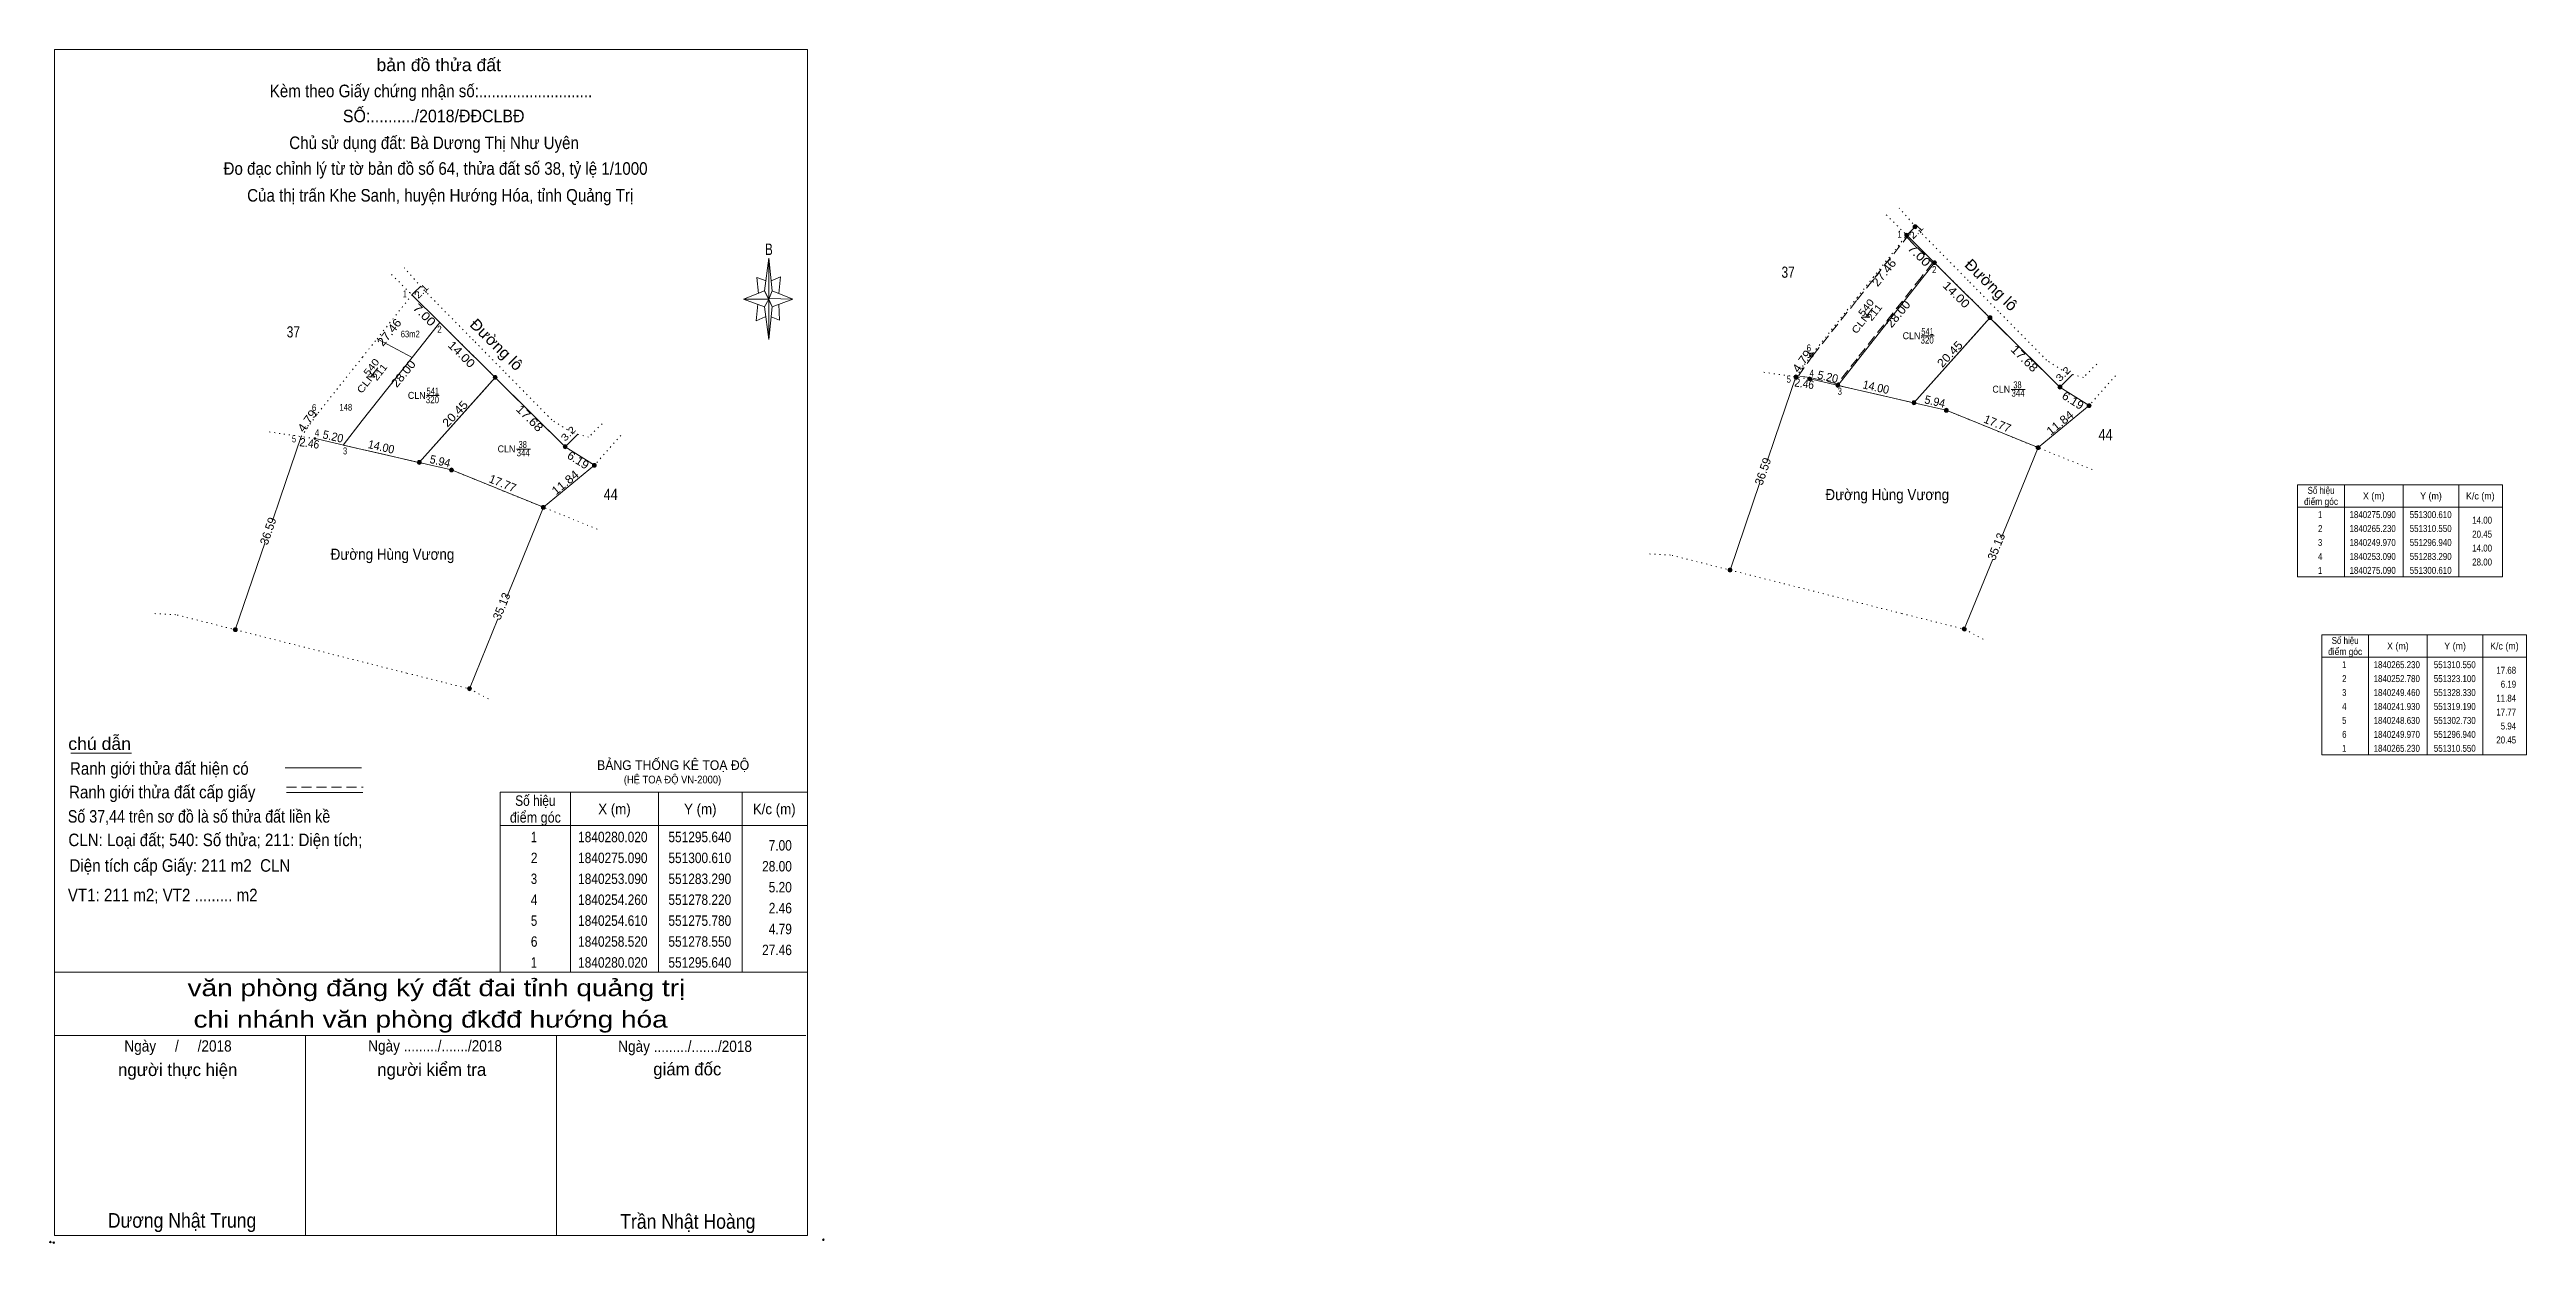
# Model space of a CAD drawing. Header units: metres. Extents: x 550963 to 551407, y 1840099 to 1840313.
import ezdxf
from ezdxf.enums import TextEntityAlignment as Align

# ---------------------------------------------------------------- set-up
doc = ezdxf.new("R2010")
doc.units = ezdxf.units.M
doc.header["$LTSCALE"] = 0.6
doc.header["$PDMODE"] = 32
doc.header["$PDSIZE"] = 0.3
doc.linetypes.add('DOTTED', pattern=[1.5, 0.3, -1.2])
doc.linetypes.add('MEDIUM_DASHED', pattern=[4.5, 3, -1.5])
for name, color, linetype, lineweight in [('1', 7, 'Continuous', 13), ('10', 7, 'DOTTED', 13), ('17', 7, 'Continuous', 13), ('2', 7, 'Continuous', 13), ('28', 7, 'Continuous', 13), ('5', 7, 'Continuous', 13), ('6', 7, 'Continuous', 13), ('63', 7, 'Continuous', 13)]:
    doc.layers.add(name, color=color, linetype=linetype, lineweight=lineweight)

msp = doc.modelspace()

# ---------------------------------------------------------------- hatches: boundary and pattern name
at = {"layer": '2'}
for points in [[(551295.99, 1840280.02, 1), (551295.29, 1840280.02, 1)], [(551297.49, 1840281.54, 1), (551296.79, 1840281.54, 1)], [(551300.96, 1840275.09, 1), (551300.26, 1840275.09, 1)], [(551310.9, 1840265.23, 1), (551310.2, 1840265.23, 1)], [(551042.95, 1840254.53, 1), (551042.25, 1840254.53, 1)], [(551276.13, 1840254.61, 1), (551275.43, 1840254.61, 1)], [(551278.57, 1840254.26, 1), (551277.87, 1840254.26, 1)], [(551283.64, 1840253.09, 1), (551282.94, 1840253.09, 1)], [(551323.45, 1840252.78, 1), (551322.75, 1840252.78, 1)], [(551297.29, 1840249.97, 1), (551296.59, 1840249.97, 1)], [(551303.08, 1840248.63, 1), (551302.38, 1840248.63, 1)], [(551328.68, 1840249.46, 1), (551327.98, 1840249.46, 1)], [(551029.34, 1840239.27, 1), (551028.64, 1840239.27, 1)], [(551055.5, 1840242.08, 1), (551054.8, 1840242.08, 1)], [(551319.54, 1840241.93, 1), (551318.84, 1840241.93, 1)], [(551035.13, 1840237.93, 1), (551034.43, 1840237.93, 1)], [(551060.73, 1840238.76, 1), (551060.03, 1840238.76, 1)], [(551051.59, 1840231.23, 1), (551050.89, 1840231.23, 1)], [(551264.31, 1840219.98, 1), (551263.61, 1840219.98, 1)], [(550996.36, 1840209.28, 1), (550995.66, 1840209.28, 1)], [(551306.3, 1840209.39, 1), (551305.6, 1840209.39, 1)], [(551038.35, 1840198.69, 1), (551037.65, 1840198.69, 1)]]:
    msp.add_hatch(color=256, dxfattribs=at).paths.add_polyline_path(points)

# ---------------------------------------------------------------- linework, layer by layer
at = {"layer": '1'}
for points in [[(551310.55, 1840265.23), (551323.1, 1840252.78), (551328.33, 1840249.46), (551319.19, 1840241.93), (551302.73, 1840248.63), (551296.94, 1840249.97)], [(551042.6, 1840254.53), (551055.15, 1840242.08), (551060.38, 1840238.76), (551051.24, 1840231.23), (551034.78, 1840237.93), (551028.99, 1840239.27)]]:
    msp.add_lwpolyline(points, close=True, dxfattribs=at)
at = {"layer": '10'}
for p, q in [((551297.9, 1840280.77), (551294.27, 1840284.89)), ((551289.62, 1840272.45), (551295.64, 1840280.02)), ((551298.23, 1840280.44), (551297.9, 1840280.77)), ((551306.1, 1840272.45), (551298.23, 1840280.44)), ((551029.95, 1840270.07), (551026.32, 1840274.19)), ((551286.76, 1840268.85), (551289.62, 1840272.45)), ((551306.64, 1840271.9), (551306.1, 1840272.45)), ((551307.72, 1840270.8), (551306.64, 1840271.9)), ((551021.43, 1840261.44), (551027.69, 1840269.32)), ((551030.28, 1840269.74), (551029.95, 1840270.07)), ((551038.15, 1840261.75), (551030.28, 1840269.74)), ((551306.64, 1840269.11), (551307.72, 1840268.04)), ((551307.72, 1840268.04), (551310.55, 1840265.23)), ((551038.69, 1840261.2), (551038.15, 1840261.75)), ((551018.81, 1840258.15), (551021.43, 1840261.44)), ((551039.77, 1840260.1), (551038.69, 1840261.2)), ((551038.69, 1840258.41), (551039.77, 1840257.34)), ((551039.77, 1840257.34), (551042.6, 1840254.53)), ((551275.78, 1840254.61), (551278.55, 1840258.52)), ((551278.55, 1840258.52), (551278.81, 1840258.85)), ((551278.22, 1840254.26), (551269.62, 1840255.5)), ((551323.1, 1840252.78), (551328.33, 1840249.46)), ((551333.06, 1840254.83), (551328.33, 1840249.46)), ((551010.27, 1840243.56), (551001.67, 1840244.8)), ((551007.83, 1840243.91), (551010.6, 1840247.82)), ((551010.6, 1840247.82), (551010.86, 1840248.15)), ((551065.11, 1840244.13), (551060.38, 1840238.76)), ((551055.15, 1840242.08), (551060.38, 1840238.76)), ((551249.52, 1840222.86), (551253.33, 1840222.67)), ((551294.74, 1840212.18), (551253.33, 1840222.67)), ((550981.57, 1840212.16), (550985.38, 1840211.97)), ((551026.79, 1840201.48), (550985.38, 1840211.97)), ((551294.74, 1840212.18), (551306.01, 1840209.36)), ((551306.01, 1840209.36), (551309.79, 1840207.32)), ((551026.79, 1840201.48), (551038.06, 1840198.66)), ((551038.06, 1840198.66), (551041.84, 1840196.62))]:
    msp.add_line(p, q, dxfattribs=at)
at = {"layer": '10', "linetype": 'Continuous'}
for p, q in [((551288.22, 1840265.28), (551289.51, 1840266.94)), ((551298.23, 1840261.97), (551300.54, 1840261.97)), ((551020.27, 1840254.58), (551021.56, 1840256.24)), ((551325.35, 1840255.04), (551323.1, 1840252.78)), ((551030.28, 1840251.27), (551032.59, 1840251.27)), ((551314.35, 1840252.33), (551316.87, 1840252.33)), ((551328.33, 1840249.46), (551319.19, 1840241.93)), ((551057.4, 1840244.34), (551055.15, 1840242.08)), ((551046.4, 1840241.63), (551048.92, 1840241.63)), ((551060.38, 1840238.76), (551051.24, 1840231.23)), ((551263.96, 1840219.98), (551269.31, 1840235.67)), ((550996.01, 1840209.28), (551001.36, 1840224.97)), ((551305.95, 1840209.39), (551311.05, 1840221.91)), ((551038, 1840198.69), (551043.1, 1840211.21))]:
    msp.add_line(p, q, dxfattribs=at)
at = {"layer": '10'}
for points in [[(551291.98, 1840283.67), (551295.22, 1840280.44), (551295.64, 1840280.02)], [(551300.61, 1840275.09), (551303.27, 1840272.45), (551306.64, 1840269.11)], [(551024.03, 1840272.97), (551027.27, 1840269.74), (551027.69, 1840269.32)], [(551320.72, 1840257.59), (551312.06, 1840266.39), (551307.72, 1840270.8)], [(551278.81, 1840258.85), (551286.74, 1840268.82), (551286.76, 1840268.85)], [(551032.66, 1840264.39), (551035.32, 1840261.75), (551038.69, 1840258.41)], [(551010.86, 1840248.15), (551018.79, 1840258.12), (551018.81, 1840258.15)], [(551052.77, 1840246.89), (551044.11, 1840255.69), (551039.77, 1840260.1)], [(551329.72, 1840256.92), (551327.31, 1840254.53), (551324.25, 1840255.33), (551320.72, 1840257.59)], [(551307.72, 1840246.6), (551306.64, 1840247.04), (551302.73, 1840248.63)], [(551061.77, 1840246.22), (551059.36, 1840243.83), (551056.3, 1840244.63), (551052.77, 1840246.89)], [(551328.85, 1840238), (551312.06, 1840244.83), (551307.72, 1840246.6)], [(551039.77, 1840235.9), (551038.69, 1840236.34), (551034.78, 1840237.93)], [(551060.9, 1840227.3), (551044.11, 1840234.13), (551039.77, 1840235.9)]]:
    msp.add_lwpolyline(points, dxfattribs=at)
at = {"layer": '10', "linetype": 'Continuous'}
for points in [[(551297.14, 1840281.54), (551296.05, 1840280.44), (551295.64, 1840280.02)], [(551029.19, 1840270.84), (551028.1, 1840269.74), (551027.69, 1840269.32)], [(551270.63, 1840239.51), (551272.02, 1840243.58), (551275.78, 1840254.61)], [(551002.68, 1840228.81), (551004.07, 1840232.88), (551007.83, 1840243.91)], [(551312.59, 1840225.7), (551314.89, 1840231.36), (551319.19, 1840241.93)], [(551044.64, 1840215), (551046.94, 1840220.66), (551051.24, 1840231.23)]]:
    msp.add_lwpolyline(points, dxfattribs=at)
at = {"layer": '17'}
msp.add_line((550966.56, 1840187.12), (550977.42, 1840187.12), dxfattribs=at)
at = {"layer": '2'}
for p, q in [((551286.74, 1840257.47), (551298.53, 1840272.45)), ((551374.11, 1840235.26), (551374.11, 1840218.76)), ((551384.61, 1840235.26), (551384.61, 1840218.76)), ((551394.61, 1840235.26), (551394.61, 1840218.76)), ((551365.71, 1840231.26), (551402.41, 1840231.26)), ((551056.12, 1840180.14), (551056.12, 1840147.88)), ((551071.88, 1840180.14), (551071.88, 1840147.88)), ((551086.88, 1840180.14), (551086.88, 1840147.88)), ((551043.52, 1840174.14), (551098.58, 1840174.14))]:
    msp.add_line(p, q, dxfattribs=at)
at = {"layer": '2', "linetype": 'MEDIUM_DASHED'}
for p, q in [((551286.74, 1840268.43), (551289.94, 1840272.45)), ((551298.22, 1840272.45), (551286.74, 1840257.88)), ((551278.81, 1840258.45), (551286.74, 1840268.43))]:
    msp.add_line(p, q, dxfattribs=at)
for points in [[(551289.94, 1840272.45), (551295.66, 1840279.65), (551300.28, 1840275.07), (551298.22, 1840272.45)], [(551278.81, 1840254.38), (551278.27, 1840254.51), (551276.22, 1840254.8), (551278.75, 1840258.37), (551278.81, 1840258.45)], [(551286.74, 1840257.88), (551283.19, 1840253.37), (551278.81, 1840254.38)]]:
    msp.add_lwpolyline(points, dxfattribs=at)
at = {"layer": '2'}
for points in [[(551298.53, 1840272.45), (551300.61, 1840275.09), (551303.27, 1840272.45)], [(551303.27, 1840272.45), (551310.55, 1840265.23), (551296.94, 1840249.97), (551286.74, 1840252.3)], [(551035.32, 1840261.75), (551042.6, 1840254.53), (551028.99, 1840239.27), (551018.79, 1840241.6)], [(551030.58, 1840261.75), (551032.66, 1840264.39), (551035.32, 1840261.75)], [(551286.74, 1840252.3), (551283.29, 1840253.09), (551286.74, 1840257.47)], [(551018.79, 1840241.6), (551015.34, 1840242.39), (551018.79, 1840246.77)]]:
    msp.add_lwpolyline(points, dxfattribs=at)
for points in [[(551365.71, 1840235.26), (551402.41, 1840235.26), (551402.41, 1840218.76), (551365.71, 1840218.76)], [(551043.52, 1840180.14), (551098.58, 1840180.14), (551098.58, 1840147.88), (551043.52, 1840147.88)]]:
    msp.add_lwpolyline(points, close=True, dxfattribs=at)
for centre in [(551295.64, 1840280.02), (551297.14, 1840281.54), (551300.61, 1840275.09), (551310.55, 1840265.23), (551042.6, 1840254.53), (551275.78, 1840254.61), (551278.22, 1840254.26), (551283.29, 1840253.09), (551323.1, 1840252.78), (551296.94, 1840249.97), (551302.73, 1840248.63), (551328.33, 1840249.46), (551028.99, 1840239.27), (551055.15, 1840242.08), (551319.19, 1840241.93), (551034.78, 1840237.93), (551060.38, 1840238.76), (551051.24, 1840231.23), (551263.96, 1840219.98), (550996.01, 1840209.28), (551305.95, 1840209.39), (551038, 1840198.69)]:
    msp.add_circle(centre, 0.35, dxfattribs=at)
for start, end in [(42.02463, 317.97537), (317.97537, 42.02463)]:
    msp.add_arc((551278.55, 1840258.52), 0.35, start, end, dxfattribs=at)
at = {"layer": '28'}
for p, q in [((551295.64, 1840280.02), (551300.61, 1840275.09)), ((551300.61, 1840275.09), (551298.53, 1840272.45)), ((551298.53, 1840272.45), (551286.74, 1840257.47)), ((551027.69, 1840269.32), (551032.66, 1840264.39)), ((551032.66, 1840264.39), (551027.71, 1840258.1)), ((551310.55, 1840265.23), (551307.72, 1840262.06)), ((551310.55, 1840265.23), (551312.06, 1840263.73)), ((551312.06, 1840263.73), (551323.1, 1840252.78)), ((551027.71, 1840258.1), (551018.79, 1840246.77)), ((551021.43, 1840261.44), (551027.71, 1840258.1)), ((551286.74, 1840257.47), (551283.29, 1840253.09)), ((551042.6, 1840254.53), (551039.77, 1840251.36)), ((551042.6, 1840254.53), (551044.11, 1840253.03)), ((551044.11, 1840253.03), (551055.15, 1840242.08)), ((551290.48, 1840251.45), (551287.29, 1840252.18)), ((551290.48, 1840251.45), (551296.29, 1840250.11)), ((551018.79, 1840246.77), (551015.34, 1840242.39)), ((551022.53, 1840240.75), (551019.34, 1840241.48)), ((551022.53, 1840240.75), (551028.34, 1840239.41))]:
    msp.add_line(p, q, dxfattribs=at)
for points in [[(551307.72, 1840262.06), (551306.64, 1840260.85), (551296.94, 1840249.97)], [(551278.22, 1840254.26), (551278.81, 1840254.12), (551282.64, 1840253.24)], [(551282.64, 1840253.24), (551286.74, 1840252.31), (551287.29, 1840252.18)], [(551039.77, 1840251.36), (551038.69, 1840250.15), (551028.99, 1840239.27)], [(551296.29, 1840250.11), (551296.94, 1840249.97), (551302.73, 1840248.63)], [(551010.27, 1840243.56), (551010.86, 1840243.42), (551014.69, 1840242.54)], [(551014.69, 1840242.54), (551018.79, 1840241.61), (551019.34, 1840241.48)], [(551028.34, 1840239.41), (551028.99, 1840239.27), (551034.78, 1840237.93)]]:
    msp.add_lwpolyline(points, dxfattribs=at)
for p in [(551278.22, 1840254.26), (551010.27, 1840243.56)]:
    msp.add_point(p, dxfattribs=at)
at = {"layer": '5'}
for p, q in [((551090.89, 1840270.04), (551091.63, 1840275.88)), ((551090.89, 1840267.18), (551087.13, 1840268.54)), ((551092.23, 1840267.18), (551091.63, 1840261.34)), ((551092.23, 1840270.04), (551095.99, 1840268.54)), ((551093.43, 1840267.64), (551093.59, 1840264.78)), ((551093.59, 1840264.78), (551092.09, 1840265.38)), ((550963.58, 1840147.88), (551098.58, 1840147.88)), ((550963.58, 1840136.48), (551098.28, 1840136.48)), ((550963.58, 1840136.48), (551098.28, 1840136.48)), ((550963.58, 1840136.48), (551098.28, 1840136.48)), ((551008.58, 1840100.62), (551008.58, 1840136.48)), ((551053.58, 1840100.62), (551053.58, 1840136.48))]:
    msp.add_line(p, q, dxfattribs=at)
for points in [[(550963.58, 1840313.32), (551098.58, 1840313.32), (551098.58, 1840100.62), (550963.58, 1840100.62)], [(551091.63, 1840275.88), (551092.23, 1840270.04), (551091.63, 1840268.54)], [(551091.63, 1840268.54), (551087.13, 1840268.54), (551090.89, 1840270.04), (551092.23, 1840267.18), (551095.99, 1840268.54), (551091.63, 1840268.68)], [(551091.63, 1840268.54), (551091.63, 1840261.34), (551090.89, 1840267.18)]]:
    msp.add_lwpolyline(points, close=True, dxfattribs=at)
for points in [[(551091.19, 1840271.84), (551089.53, 1840272.44), (551089.83, 1840269.58)], [(551092.09, 1840271.84), (551093.73, 1840272.58), (551093.43, 1840269.58)], [(551091.63, 1840268.54), (551090.89, 1840270.04), (551087.13, 1840268.54)], [(551089.69, 1840267.64), (551089.39, 1840264.64), (551091.03, 1840265.38)], [(551091.63, 1840268.54), (551092.23, 1840267.18), (551095.99, 1840268.54)], [(551098.58, 1840100.62), (550963.58, 1840100.62), (550963.58, 1840136.48)]]:
    msp.add_lwpolyline(points, dxfattribs=at)
for p in [(550962.87, 1840099.47), (550963.47, 1840099.36)]:
    msp.add_point(p, dxfattribs=at)
at = {"layer": '6'}
for p, q in [((551004.96, 1840184.5), (551018.67, 1840184.5)), ((551005.17, 1840180.11), (551018.88, 1840180.11))]:
    msp.add_line(p, q, dxfattribs=at)
at = {"layer": '6', "linetype": 'MEDIUM_DASHED'}
msp.add_line((551005.17, 1840181.04), (551018.97, 1840181.04), dxfattribs=at)
at = {"layer": '6'}
msp.add_point((551101.43, 1840099.88), dxfattribs=at)
at = {"layer": '63'}
for p, q in [((551378.43, 1840208.35), (551378.43, 1840186.85)), ((551388.93, 1840208.35), (551388.93, 1840186.85)), ((551398.93, 1840208.35), (551398.93, 1840186.85)), ((551370.03, 1840204.35), (551406.73, 1840204.35))]:
    msp.add_line(p, q, dxfattribs=at)
msp.add_lwpolyline([(551370.03, 1840208.35), (551406.73, 1840208.35), (551406.73, 1840186.85), (551370.03, 1840186.85)], close=True, dxfattribs=at)

# ---------------------------------------------------------------- texts
at = {"layer": '1'}
for s, height, width, p in [('BẢNG THỐNG KÊ TOẠ ĐỘ ', 1.725, 0.95, (551060.87, 1840184.13)), ('(HỆ TOẠ ĐỘ VN-2000)', 1.395, 0.9, (551065.67, 1840181.71))]:
    msp.add_text(s, height=height, dxfattribs=dict(at, width=width)).set_placement(p)
at = {"layer": '10'}
for s, height, rotation, width, p in [('2.1', 1.25, 45.379, 1.2, (551297.7565, 1840280.221)), ('Đường lô', 2, 315.519, 1.05, (551310.0793, 1840270.3957)), ('2.1', 1.25, 45.379, 1.2, (551029.8065, 1840269.521)), ('CLN', 1.25, 52.027, 1.25, (551287.9104, 1840263.8704)), ('540', 1.25, 52.027, 1.2, (551288.8485, 1840266.6704)), ('211', 1.25, 52.027, 1.15, (551290.3355, 1840265.7854)), ('Đường lô', 2, 315.519, 1.05, (551042.1293, 1840259.6957)), ('540', 1.25, 52.027, 1.2, (551020.8985, 1840255.9704)), ('CLN', 1.25, 52.027, 1.25, (551019.9604, 1840253.1704)), ('211', 1.25, 52.027, 1.15, (551022.3855, 1840255.0854)), ('3.2', 1.25, 45.127, 1.25, (551324.114, 1840254.689)), ('3.2', 1.25, 45.127, 1.25, (551056.164, 1840243.989))]:
    msp.add_text(s, height=height, rotation=rotation, dxfattribs=dict(at, width=width)).set_placement(p, align=Align.CENTER)
for s, height, width, p in [('37', 2, 0.8, (551274.375, 1840272.39)), ('37', 2, 0.8, (551006.425, 1840261.69)), ('CLN', 1.25, 0.95, (551296.495, 1840261.37)), ('320', 1.25, 0.85, (551299.3, 1840260.59)), ('541', 1.25, 0.8, (551299.37, 1840262.14)), ('CLN', 1.25, 0.95, (551312.585, 1840251.78)), ('38', 1.25, 0.8, (551315.49, 1840252.56)), ('CLN', 1.25, 0.95, (551028.545, 1840250.67)), ('320', 1.25, 0.85, (551031.35, 1840249.89)), ('541', 1.25, 0.8, (551031.42, 1840251.44)), ('344', 1.25, 0.85, (551315.59, 1840251.07)), ('44', 2, 0.85, (551331.27, 1840243.24)), ('CLN', 1.25, 0.95, (551044.635, 1840241.08)), ('344', 1.25, 0.85, (551047.64, 1840240.37)), ('38', 1.25, 0.8, (551047.54, 1840241.86)), ('44', 2, 0.85, (551063.32, 1840232.54)), ('Đường Hùng Vương', 2, 0.9, (551292.15, 1840232.51)), ('Đường Hùng Vương', 2, 0.9, (551024.2, 1840221.81))]:
    msp.add_text(s, height=height, dxfattribs=dict(at, width=width)).set_placement(p, align=Align.CENTER)
for s, rotation, p in [('36.59', 71.154, (551270.5643, 1840237.4277)), ('36.59', 71.154, (551002.6143, 1840226.7277)), ('35.13', 67.859, (551312.3825, 1840223.9074)), ('35.13', 67.859, (551044.4326, 1840213.2074))]:
    msp.add_text(s, height=1.5, rotation=rotation, dxfattribs=at).set_placement(p, align=Align.CENTER)
at = {"layer": '2'}
for s, height, width, p in [(' 1', 1.25, 0.75, (551294.72, 1840279.57)), (' 2', 1.25, 0.85, (551300.97, 1840273.23)), (' 1', 1.25, 0.75, (551026.77, 1840268.87)), (' 2', 1.25, 0.85, (551033.02, 1840262.53)), (' 6', 1.25, 0.85, (551278.49, 1840259.19)), (' 5', 1.25, 0.8, (551274.87, 1840253.57)), (' 4', 1.25, 0.85, (551279.01, 1840254.65)), (' 6', 1.25, 0.85, (551010.54, 1840248.49)), (' 3', 1.25, 0.8, (551284.02, 1840251.41)), (' 5', 1.25, 0.8, (551006.92, 1840242.87)), (' 4', 1.25, 0.85, (551011.06, 1840243.95)), (' 3', 1.25, 0.8, (551016.07, 1840240.71)), ('20.45', 1.25, 0.85, (551400.56, 1840225.79)), ('14.00', 1.25, 0.85, (551400.56, 1840228.29)), ('28.00', 1.25, 0.85, (551400.56, 1840220.79)), ('14.00', 1.25, 0.85, (551400.56, 1840223.29)), ('7.00', 1.875, 0.85, (551095.78, 1840169.67)), ('28.00', 1.875, 0.85, (551095.79, 1840165.92)), ('5.20', 1.875, 0.85, (551095.78, 1840162.17)), ('2.46', 1.875, 0.85, (551095.79, 1840158.42)), ('4.79', 1.875, 0.85, (551095.79, 1840154.67)), ('27.46', 1.875, 0.85, (551095.79, 1840150.92))]:
    msp.add_text(s, height=height, dxfattribs=dict(at, width=width)).set_placement(p, align=Align.RIGHT)
for s, rotation, width, p in [('27.46', 51.519, 1.1, (551292.1536, 1840272.8383)), ('7.00', 315.231, 1.2, (551297.3368, 1840275.8971)), ('14.00', 315.231, 1.15, (551304.0018, 1840268.8349)), ('7.00', 315.231, 1.2, (551029.3868, 1840265.1971)), ('28.00', 50.565, 1.1, (551294.6753, 1840265.4186)), ('27.46', 51.519, 1.1, (551024.2036, 1840262.1383)), ('28.00', 50.565, 1.1, (551026.7253, 1840254.7186)), ('14.00', 315.231, 1.15, (551036.0518, 1840258.1349)), ('4.79', 54.685, 1.1, (551277.4698, 1840256.9964)), ('20.45', 46.677, 1.1, (551303.9121, 1840258.1904)), ('17.68', 315.229, 1.15, (551316.2068, 1840257.3696)), ('2.46', 351.837, 0.9, (551277.1635, 1840252.6656)), ('5.20', 347.005, 0.95, (551281.3314, 1840253.902)), ('14.00', 347.085, 0.95, (551289.9624, 1840252.0443)), ('4.79', 54.685, 1.1, (551009.5198, 1840246.2964)), ('20.45', 46.677, 1.1, (551035.9621, 1840247.4904)), ('17.68', 315.229, 1.15, (551048.2568, 1840246.6696)), ('5.94', 347.057, 0.95, (551300.522, 1840249.4736)), ('11.84', 39.483, 1.1, (551323.5831, 1840245.7921)), ('6.19', 327.593, 1.05, (551325.033, 1840249.7527)), ('5.20', 347.005, 0.95, (551013.3814, 1840243.202)), ('2.46', 351.837, 0.9, (551009.2135, 1840241.9656)), ('14.00', 347.085, 0.95, (551022.0124, 1840241.3443)), ('5.94', 347.057, 0.95, (551032.572, 1840238.7736)), ('6.19', 327.593, 1.05, (551057.083, 1840239.0527)), ('11.84', 39.483, 1.1, (551055.6331, 1840235.0921))]:
    msp.add_text(s, height=1.5, rotation=rotation, dxfattribs=dict(at, width=width)).set_placement(p, align=Align.CENTER)
for p in [(551311.6122, 1840245.531), (551043.6622, 1840234.831)]:
    msp.add_text('17.77', height=1.5, rotation=337.851, dxfattribs=at).set_placement(p, align=Align.CENTER)
for s, height, width, p in [('Số hiệu', 1.25, 0.85, (551369.91, 1840233.64)), ('điểm góc', 1.25, 0.9, (551369.91, 1840231.64)), (' 1', 1.25, 0.75, (551369.56, 1840229.29)), ('1840275.090', 1.25, 0.85, (551379.16, 1840229.29)), ('X (m)', 1.25, 0.95, (551379.36, 1840232.64)), ('551300.610', 1.25, 0.85, (551389.56, 1840229.29)), ('Y (m)', 1.25, 0.95, (551389.615, 1840232.64)), ('K/c (m)', 1.25, 0.95, (551398.455, 1840232.64)), (' 2', 1.25, 0.85, (551369.565, 1840226.79)), ('1840265.230', 1.25, 0.85, (551379.16, 1840226.79)), ('551310.550', 1.25, 0.85, (551389.56, 1840226.79)), (' 4', 1.25, 0.85, (551369.56, 1840221.79)), (' 3', 1.25, 0.8, (551369.555, 1840224.29)), ('1840249.970', 1.25, 0.85, (551379.16, 1840224.29)), ('1840253.090', 1.25, 0.85, (551379.16, 1840221.79)), ('551296.940', 1.25, 0.85, (551389.56, 1840224.29)), ('551283.290', 1.25, 0.85, (551389.56, 1840221.79)), (' 1', 1.25, 0.75, (551369.56, 1840219.29)), ('1840275.090', 1.25, 0.85, (551379.16, 1840219.29)), ('551300.610', 1.25, 0.85, (551389.56, 1840219.29)), ('Số hiệu', 1.875, 0.85, (551049.81, 1840177.69)), ('X (m)', 1.875, 0.95, (551063.99, 1840176.19)), ('Y (m)', 1.875, 0.95, (551079.375, 1840176.19)), ('K/c (m)', 1.875, 0.95, (551092.63, 1840176.19)), ('điểm góc', 1.875, 0.9, (551049.815, 1840174.69)), (' 1', 1.875, 0.75, (551049.29, 1840171.17)), ('1840280.020', 1.875, 0.85, (551063.695, 1840171.17)), ('551295.640', 1.875, 0.85, (551079.29, 1840171.17)), (' 2', 1.875, 0.85, (551049.295, 1840167.42)), ('1840275.090', 1.875, 0.85, (551063.695, 1840167.42)), ('551300.610', 1.875, 0.85, (551079.29, 1840167.42)), (' 3', 1.875, 0.8, (551049.28, 1840163.67)), ('1840253.090', 1.875, 0.85, (551063.695, 1840163.67)), ('551283.290', 1.875, 0.85, (551079.29, 1840163.67)), (' 4', 1.875, 0.85, (551049.295, 1840159.92)), ('1840254.260', 1.875, 0.85, (551063.695, 1840159.92)), ('551278.220', 1.875, 0.85, (551079.29, 1840159.92)), (' 5', 1.875, 0.8, (551049.295, 1840156.17)), ('1840254.610', 1.875, 0.85, (551063.695, 1840156.17)), ('551275.780', 1.875, 0.85, (551079.29, 1840156.17)), (' 6', 1.875, 0.85, (551049.295, 1840152.42)), ('1840258.520', 1.875, 0.85, (551063.695, 1840152.42)), ('551278.550', 1.875, 0.85, (551079.29, 1840152.42)), (' 1', 1.875, 0.75, (551049.29, 1840148.67)), ('1840280.020', 1.875, 0.85, (551063.695, 1840148.67)), ('551295.640', 1.875, 0.85, (551079.29, 1840148.67))]:
    msp.add_text(s, height=height, dxfattribs=dict(at, width=width)).set_placement(p, align=Align.CENTER)
at = {"layer": '28', "width": 0.85}
for s, p in [('63m2', (551027.38, 1840261.7)), ('148', (551015.835, 1840248.57))]:
    msp.add_text(s, height=1.2, dxfattribs=at).set_placement(p, align=Align.CENTER)
at = {"layer": '5'}
for s, height, width, p in [('bản đồ thửa đất', 2.25, 1.05, (551032.485, 1840309.44)), ('Kèm theo Giấy chứng nhận số:...........................', 2.25, 0.9, (551031.1, 1840304.77)), ('SỐ:........../2018/ĐĐCLBĐ', 2.25, 0.95, (551031.585, 1840300.28)), ('Chủ sử dụng đất: Bà Dương Thị Như Uyên', 2.25, 0.9, (551031.65, 1840295.47)), ('Đo đạc chỉnh lý từ tờ bản đồ số 64, thửa đất số 38, tỷ lệ 1/1000 ', 2.25, 0.9, (551032.295, 1840290.86)), ('Của thị trấn Khe Sanh, huyện Hướng Hóa, tỉnh Quảng Trị', 2.25, 0.9, (551032.755, 1840286.05)), ('B', 2.066, 0.75, (551091.675, 1840276.46)), ('văn phòng đăng ký đất đai tỉnh quảng trị', 3, 1.25, (551032.07, 1840143.56)), ('chi nhánh văn phòng đkđđ hướng hóa', 3, 1.25, (551031.03, 1840137.92)), ('Ngày     /     /2018', 2.025, 0.9, (550985.75, 1840133.62)), ('Ngày ........./......./2018', 2.025, 0.9, (551031.83, 1840133.64)), ('Ngày ........./......./2018', 2.025, 0.9, (551076.65, 1840133.56)), ('Dương Nhật Trung', 2.62, 0.9, (550986.475, 1840102.04)), ('Trần Nhật Hoàng', 2.625, 0.9, (551077.13, 1840101.85))]:
    msp.add_text(s, height=height, dxfattribs=dict(at, width=width)).set_placement(p, align=Align.CENTER)
for s, p in [('người thực hiện', (550985.695, 1840129.24)), ('người kiểm tra', (551031.23, 1840129.27)), ('giám đốc', (551077.045, 1840129.36))]:
    msp.add_text(s, height=2.25, dxfattribs=at).set_placement(p, align=Align.CENTER)
at = {"layer": '6'}
for s, width, p in [('chú dẫn', 1.05, (550966.08, 1840187.71)), ('Ranh giới thửa đất hiện có ', 0.9, (550966.38, 1840183.27)), ('Ranh giới thửa đất cấp giấy', 0.9, (550966.22, 1840179.04)), ('Số 37,44 trên sơ đồ là số thửa đất liền kề', 0.85, (550966, 1840174.68)), ('CLN: Loại đất; 540: Số thửa; 211: Diện tích;', 0.9, (550966.1, 1840170.46)), ('Diện tích cấp Giấy: 211 m2  CLN', 0.9, (550966.3, 1840165.87)), ('VT1: 211 m2; VT2 ......... m2', 0.9, (550966, 1840160.58))]:
    msp.add_text(s, height=2.25, dxfattribs=dict(at, width=width)).set_placement(p)
at = {"layer": '63'}
for s, width, p in [('điểm góc', 0.9, (551374.23, 1840204.73)), ('Số hiệu', 0.85, (551374.23, 1840206.73)), ('X (m)', 0.95, (551383.68, 1840205.73)), ('Y (m)', 0.95, (551393.935, 1840205.73)), ('K/c (m)', 0.95, (551402.775, 1840205.73)), (' 2', 0.85, (551373.885, 1840199.88)), (' 1', 0.75, (551373.88, 1840202.38)), ('1840265.230', 0.85, (551383.48, 1840202.38)), ('1840252.780', 0.85, (551383.48, 1840199.88)), ('551310.550', 0.85, (551393.88, 1840202.38)), ('551323.100', 0.85, (551393.88, 1840199.88)), (' 4', 0.85, (551373.88, 1840194.88)), (' 3', 0.8, (551373.875, 1840197.38)), ('1840249.460', 0.85, (551383.48, 1840197.38)), ('1840241.930', 0.85, (551383.48, 1840194.88)), ('551328.330', 0.85, (551393.88, 1840197.38)), ('551319.190', 0.85, (551393.88, 1840194.88)), (' 5', 0.8, (551373.885, 1840192.38)), (' 6', 0.85, (551373.885, 1840189.88)), ('1840248.630', 0.85, (551383.48, 1840192.38)), ('1840249.970', 0.85, (551383.48, 1840189.88)), ('551302.730', 0.85, (551393.88, 1840192.38)), ('551296.940', 0.85, (551393.88, 1840189.88)), (' 1', 0.75, (551373.88, 1840187.38)), ('1840265.230', 0.85, (551383.48, 1840187.38)), ('551310.550', 0.85, (551393.88, 1840187.38))]:
    msp.add_text(s, height=1.25, dxfattribs=dict(at, width=width)).set_placement(p, align=Align.CENTER)
at = {"layer": '63', "width": 0.85}
for s, p in [('17.68', (551404.88, 1840201.38)), ('6.19', (551404.88, 1840198.88)), ('11.84', (551404.88, 1840196.38)), ('17.77', (551404.88, 1840193.88)), ('5.94', (551404.88, 1840191.38)), ('20.45', (551404.88, 1840188.88))]:
    msp.add_text(s, height=1.25, dxfattribs=at).set_placement(p, align=Align.RIGHT)

doc.saveas('drawing.dxf')
